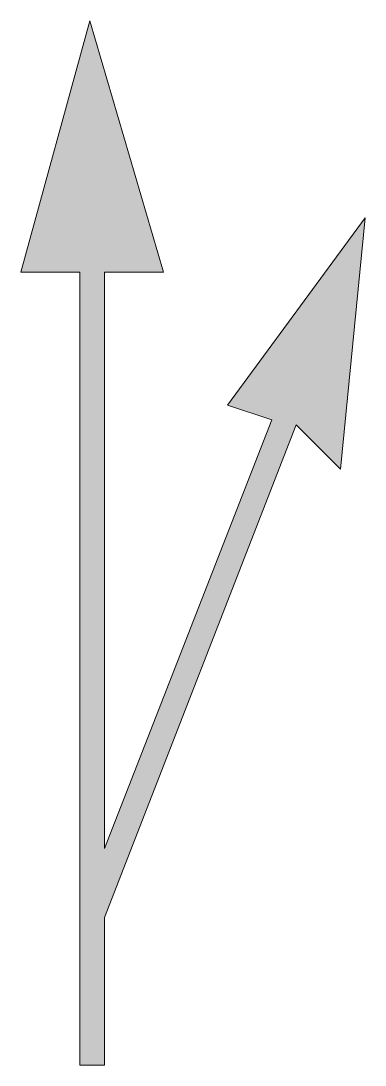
# Model space of a CAD drawing. Header units: metres. Extents: x 171 to 255, y 12 to 267.
import ezdxf

# ---------------------------------------------------------------- set-up
doc = ezdxf.new("R2010")
doc.units = ezdxf.units.M
doc.layers.add('FILL_WHITE_FFFFFF', color=7, linetype='Continuous', true_color=0xffffff)

msp = doc.modelspace()

# ---------------------------------------------------------------- hatches: boundary and pattern name
at = {"layer": 'FILL_WHITE_FFFFFF', "true_color": 0xffffff}
h = msp.add_hatch(color=7, dxfattribs=at)
h.dxf.hatch_style = 1
h.paths.add_polyline_path([(171.15, 205.65), (187.95, 266.85), (205.95, 205.65), (191.55, 205.65), (191.55, 65.25), (232.35, 169.65), (221.55, 173.25), (255.15, 218.85), (249.15, 157.65), (238.35, 168.45), (191.55, 48.45), (191.55, 12.45), (185.55, 12.45), (185.55, 205.65), (171.15, 205.65)])

# ---------------------------------------------------------------- linework, layer by layer
at = {"layer": 'FILL_WHITE_FFFFFF', "lineweight": 0, "true_color": 0xffffff}
msp.add_lwpolyline([(171.15, 205.65), (187.95, 266.85), (205.95, 205.65), (191.55, 205.65), (191.55, 65.25), (232.35, 169.65), (221.55, 173.25), (255.15, 218.85), (249.15, 157.65), (238.35, 168.45), (191.55, 48.45), (191.55, 12.45), (185.55, 12.45), (185.55, 205.65)], close=True, dxfattribs=at)

doc.saveas('drawing.dxf')
